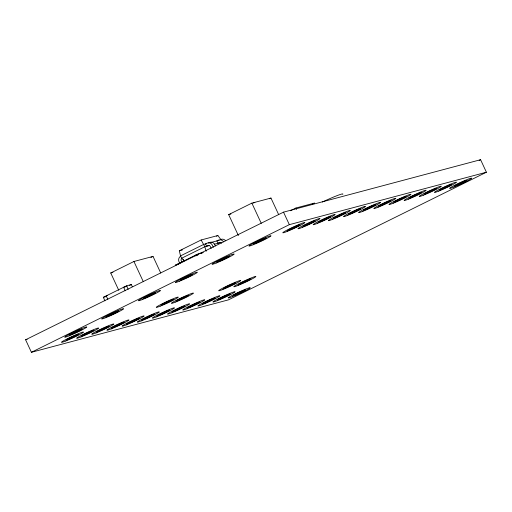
<?xml version="1.0" encoding="UTF-8"?>
<svg xmlns="http://www.w3.org/2000/svg" width="512" height="512" viewBox="0 0 512 512"><rect width="100%" height="100%" fill="white"/><g stroke="black" fill="none" stroke-linecap="round" stroke-linejoin="round"><path stroke-width="0.77" d="M180.794 256.166L180.403 256.39A4.326 4.038 75.1 0 0 178.842 261.312L179.648 263.11M118.771 290.304L110.726 272.973L133.933 261.491L153.03 256.41L160.742 273.018M238.381 235.558L228.666 214.618L251.872 203.13L270.97 198.048L278.682 214.656M253.453 203.034L254.861 202.336M150.925 257.453L153.03 256.41M269.568 198.746L270.97 198.048M184.269 261.005L181.613 258.234L180.525 255.885L179.328 250.778L201.152 239.974L217.888 235.526L221.043 239.795M216.48 236.218L217.888 235.526M180.525 255.885L203.738 244.403L206.72 243.61M208.422 243.04L209.85 242.368A4.326 4.038 75.1 0 1 214.541 244.192L215.398 245.965M181.613 258.234L204.826 246.752L209.005 245.638M104.954 300.832L103.322 297.312L126.534 285.83L131.309 284.557L132.288 286.669M129.568 285.421L131.309 284.557M25.6 339.776L283.526 212.147L480.589 159.712L486.4 172.224L228.474 299.853L31.411 352.288L25.6 339.776L27.142 339.36M196.416 255.68L198.048 254.867M201.446 253.318L203.187 252.461L198.413 253.728L175.2 265.216L176.563 264.851M290.4 210.752L295.974 207.994L314.47 203.072L312.384 204.109M31.411 352.288L289.338 224.659L486.4 172.224M479.155 160.422L480.589 159.712M220.774 239.52L221.19 239.347A4.326 4.038 75.1 0 1 225.555 240.717M228.666 214.618L230.899 214.022M179.328 250.778L182.368 249.965M210.899 242.496L219.251 240.275M214.227 244.25L220.346 242.618M110.726 272.973L112.96 272.378M197.555 254.618L195.507 255.162L195.872 255.949M180.147 263.232L178.099 263.776L178.464 264.563M127.04 286.355L123.629 287.264L125.261 290.784M107.584 295.514L106.221 295.878L107.853 299.398M103.322 297.312L106.048 296.589M201.152 239.974L204.826 246.752L206.144 251.283M295.974 207.994L296.614 209.376M283.526 212.147L289.338 224.659M251.872 203.13L261.261 223.347M213.325 247.277L212.154 244.826A4.326 4.038 75.1 0 0 207.462 243.002L205.53 243.923L206.618 246.272L208.07 245.555A1.728 1.613 75.1 0 1 210.246 246.4L211.187 248.429M181.856 262.112L181.229 260.755A1.728 1.613 75.1 0 1 181.958 258.477M133.933 261.491L143.322 281.709M126.534 285.83L128.166 289.35M322.355 202.016A20.742 1.376 -24.9 0 1 342.726 194.323M221.478 243.187A1.728 1.613 75.1 0 0 219.405 242.541L217.958 243.258L216.864 240.909L218.803 239.987A4.326 4.038 75.1 0 1 223.494 241.811M183.616 260.122A1.728 1.613 75.1 0 1 183.45 259.245M232.525 296.608A12.102 0.8 -24.9 0 0 250.112 287.904A12.102 0.8 -24.9 0 0 235.053 293.92A12.102 0.8 -24.9 0 0 232.525 296.608M217.37 300.64A12.102 0.8 -24.9 0 0 234.957 291.936A12.102 0.8 -24.9 0 0 219.891 297.952A12.102 0.8 -24.9 0 0 217.37 300.64M202.208 304.672A12.102 0.8 -24.9 0 0 219.795 295.968A12.102 0.8 -24.9 0 0 204.736 301.99A12.102 0.8 -24.9 0 0 202.208 304.672M171.891 312.742A12.102 0.8 -24.9 0 0 189.478 304.038A12.102 0.8 -24.9 0 0 174.419 310.054A12.102 0.8 -24.9 0 0 171.891 312.742M187.046 308.704A12.102 0.8 -24.9 0 0 204.64 300A12.102 0.8 -24.9 0 0 189.574 306.022A12.102 0.8 -24.9 0 0 187.046 308.704M156.73 316.774A12.102 0.8 -24.9 0 0 174.323 308.07A12.102 0.8 -24.9 0 0 159.258 314.086A12.102 0.8 -24.9 0 0 156.73 316.774M141.574 320.806A12.102 0.8 -24.9 0 0 159.162 312.102A12.102 0.8 -24.9 0 0 144.102 318.125A12.102 0.8 -24.9 0 0 141.574 320.806M126.413 324.838A12.102 0.8 -24.9 0 0 144 316.134A12.102 0.8 -24.9 0 0 128.941 322.157A12.102 0.8 -24.9 0 0 126.413 324.838M111.258 328.877A12.102 0.8 -24.9 0 0 128.845 320.173A12.102 0.8 -24.9 0 0 113.786 326.189A12.102 0.8 -24.9 0 0 111.258 328.877M96.096 332.909A12.102 0.8 -24.9 0 0 113.683 324.205A12.102 0.8 -24.9 0 0 98.624 330.221A12.102 0.8 -24.9 0 0 96.096 332.909M80.941 336.941A12.102 0.8 -24.9 0 0 98.528 328.237A12.102 0.8 -24.9 0 0 83.469 334.259A12.102 0.8 -24.9 0 0 80.941 336.941M65.779 340.973A12.102 0.8 -24.9 0 0 83.366 332.269A12.102 0.8 -24.9 0 0 68.307 338.291A12.102 0.8 -24.9 0 0 65.779 340.973M453.894 187.066A12.102 0.8 -24.9 0 0 471.488 178.362A12.102 0.8 -24.9 0 0 456.422 184.384A12.102 0.8 -24.9 0 0 453.894 187.066M438.739 191.098A12.102 0.8 -24.9 0 0 456.326 182.4A12.102 0.8 -24.9 0 0 441.267 188.416A12.102 0.8 -24.9 0 0 438.739 191.098M423.578 195.136A12.102 0.8 -24.9 0 0 441.165 186.432A12.102 0.8 -24.9 0 0 426.106 192.448A12.102 0.8 -24.9 0 0 423.578 195.136M408.422 199.168A12.102 0.8 -24.9 0 0 426.01 190.464A12.102 0.8 -24.9 0 0 410.95 196.486A12.102 0.8 -24.9 0 0 408.422 199.168M393.261 203.2A12.102 0.8 -24.9 0 0 410.848 194.496A12.102 0.8 -24.9 0 0 395.789 200.518A12.102 0.8 -24.9 0 0 393.261 203.2M378.106 207.232A12.102 0.8 -24.9 0 0 395.693 198.534A12.102 0.8 -24.9 0 0 380.634 204.55A12.102 0.8 -24.9 0 0 378.106 207.232M362.944 211.27A12.102 0.8 -24.9 0 0 380.531 202.566A12.102 0.8 -24.9 0 0 365.472 208.582A12.102 0.8 -24.9 0 0 362.944 211.27M347.789 215.302A12.102 0.8 -24.9 0 0 365.376 206.598A12.102 0.8 -24.9 0 0 350.317 212.621A12.102 0.8 -24.9 0 0 347.789 215.302M332.627 219.334A12.102 0.8 -24.9 0 0 350.214 210.63A12.102 0.8 -24.9 0 0 335.155 216.653A12.102 0.8 -24.9 0 0 332.627 219.334M317.466 223.366A12.102 0.8 -24.9 0 0 335.059 214.669A12.102 0.8 -24.9 0 0 319.994 220.685A12.102 0.8 -24.9 0 0 317.466 223.366M302.31 227.405A12.102 0.8 -24.9 0 0 319.898 218.701A12.102 0.8 -24.9 0 0 304.838 224.717A12.102 0.8 -24.9 0 0 302.31 227.405M287.149 231.437A12.102 0.8 -24.9 0 0 304.742 222.733A12.102 0.8 -24.9 0 0 289.677 228.749A12.102 0.8 -24.9 0 0 287.149 231.437M253.306 244.691A12.102 0.8 -24.9 0 0 270.893 235.987A12.102 0.8 -24.9 0 0 255.834 242.003A12.102 0.8 -24.9 0 0 253.306 244.691M216.461 262.925A12.102 0.8 -24.9 0 0 234.048 254.221A12.102 0.8 -24.9 0 0 218.989 260.237A12.102 0.8 -24.9 0 0 216.461 262.925M179.61 281.152A12.102 0.8 -24.9 0 0 197.197 272.454A12.102 0.8 -24.9 0 0 182.138 278.47A12.102 0.8 -24.9 0 0 179.61 281.152M142.765 299.386A12.102 0.8 -24.9 0 0 160.352 290.682A12.102 0.8 -24.9 0 0 145.293 296.704A12.102 0.8 -24.9 0 0 142.765 299.386M105.92 317.619A12.102 0.8 -24.9 0 0 123.507 308.915A12.102 0.8 -24.9 0 0 108.448 314.938A12.102 0.8 -24.9 0 0 105.92 317.619M69.069 335.853A12.102 0.8 -24.9 0 0 86.656 327.149A12.102 0.8 -24.9 0 0 71.597 333.165A12.102 0.8 -24.9 0 0 69.069 335.853M238.15 285.389A12.102 0.8 -24.9 0 0 255.738 276.685A12.102 0.8 -24.9 0 0 240.678 282.701A12.102 0.8 -24.9 0 0 238.15 285.389M222.989 289.421A12.102 0.8 -24.9 0 0 240.576 280.717A12.102 0.8 -24.9 0 0 225.517 286.739A12.102 0.8 -24.9 0 0 222.989 289.421M175.725 301.997A12.102 0.8 -24.9 0 0 193.312 293.293A12.102 0.8 -24.9 0 0 178.253 299.315A12.102 0.8 -24.9 0 0 175.725 301.997M160.563 306.029A12.102 0.8 -24.9 0 0 178.15 297.331A12.102 0.8 -24.9 0 0 163.091 303.347A12.102 0.8 -24.9 0 0 160.563 306.029M98.97 331.283A6.912 0.461 -24.9 0 0 109.024 326.31A6.912 0.461 -24.9 0 0 100.416 329.747A6.912 0.461 -24.9 0 0 98.97 331.283M114.131 327.245A6.912 0.461 -24.9 0 0 124.179 322.272A6.912 0.461 -24.9 0 0 115.571 325.715A6.912 0.461 -24.9 0 0 114.131 327.245M129.286 323.213A6.912 0.461 -24.9 0 0 139.341 318.24A6.912 0.461 -24.9 0 0 130.733 321.677A6.912 0.461 -24.9 0 0 129.286 323.213M144.448 319.181A6.912 0.461 -24.9 0 0 154.496 314.208A6.912 0.461 -24.9 0 0 145.894 317.645A6.912 0.461 -24.9 0 0 144.448 319.181M159.603 315.149A6.912 0.461 -24.9 0 0 169.658 310.176A6.912 0.461 -24.9 0 0 161.05 313.613A6.912 0.461 -24.9 0 0 159.603 315.149M174.765 311.11A6.912 0.461 -24.9 0 0 184.813 306.138A6.912 0.461 -24.9 0 0 176.211 309.581A6.912 0.461 -24.9 0 0 174.765 311.11M189.92 307.078A6.912 0.461 -24.9 0 0 199.974 302.106A6.912 0.461 -24.9 0 0 191.366 305.549A6.912 0.461 -24.9 0 0 189.92 307.078M83.814 335.315A6.912 0.461 -24.9 0 0 93.862 330.342A6.912 0.461 -24.9 0 0 85.254 333.779A6.912 0.461 -24.9 0 0 83.814 335.315M68.653 339.347A6.912 0.461 -24.9 0 0 78.707 334.374A6.912 0.461 -24.9 0 0 70.099 337.811A6.912 0.461 -24.9 0 0 68.653 339.347M205.082 303.046A6.912 0.461 -24.9 0 0 215.13 298.074A6.912 0.461 -24.9 0 0 206.528 301.51A6.912 0.461 -24.9 0 0 205.082 303.046M220.243 299.014A6.912 0.461 -24.9 0 0 230.291 294.042A6.912 0.461 -24.9 0 0 221.683 297.478A6.912 0.461 -24.9 0 0 220.243 299.014M235.398 294.976A6.912 0.461 -24.9 0 0 245.446 290.003A6.912 0.461 -24.9 0 0 236.845 293.446A6.912 0.461 -24.9 0 0 235.398 294.976M456.768 185.44A6.912 0.461 -24.9 0 0 466.822 180.467A6.912 0.461 -24.9 0 0 458.214 183.904A6.912 0.461 -24.9 0 0 456.768 185.44M441.613 189.472A6.912 0.461 -24.9 0 0 451.661 184.499A6.912 0.461 -24.9 0 0 443.059 187.942A6.912 0.461 -24.9 0 0 441.613 189.472M426.451 193.51A6.912 0.461 -24.9 0 0 436.506 188.538A6.912 0.461 -24.9 0 0 427.898 191.974A6.912 0.461 -24.9 0 0 426.451 193.51M411.296 197.542A6.912 0.461 -24.9 0 0 421.344 192.57A6.912 0.461 -24.9 0 0 412.736 196.006A6.912 0.461 -24.9 0 0 411.296 197.542M396.134 201.574A6.912 0.461 -24.9 0 0 406.189 196.602A6.912 0.461 -24.9 0 0 397.581 200.038A6.912 0.461 -24.9 0 0 396.134 201.574M380.979 205.606A6.912 0.461 -24.9 0 0 391.027 200.634A6.912 0.461 -24.9 0 0 382.419 204.077A6.912 0.461 -24.9 0 0 380.979 205.606M365.818 209.645A6.912 0.461 -24.9 0 0 375.872 204.666A6.912 0.461 -24.9 0 0 367.264 208.109A6.912 0.461 -24.9 0 0 365.818 209.645M350.662 213.677A6.912 0.461 -24.9 0 0 360.71 208.704A6.912 0.461 -24.9 0 0 352.102 212.141A6.912 0.461 -24.9 0 0 350.662 213.677M335.501 217.709A6.912 0.461 -24.9 0 0 345.549 212.736A6.912 0.461 -24.9 0 0 336.947 216.173A6.912 0.461 -24.9 0 0 335.501 217.709M320.346 221.741A6.912 0.461 -24.9 0 0 330.394 216.768A6.912 0.461 -24.9 0 0 321.786 220.211A6.912 0.461 -24.9 0 0 320.346 221.741M305.184 225.773A6.912 0.461 -24.9 0 0 315.232 220.8A6.912 0.461 -24.9 0 0 306.63 224.243A6.912 0.461 -24.9 0 0 305.184 225.773M290.022 229.811A6.912 0.461 -24.9 0 0 300.077 224.838A6.912 0.461 -24.9 0 0 291.469 228.275A6.912 0.461 -24.9 0 0 290.022 229.811M256.179 243.066A6.912 0.461 -24.9 0 0 266.227 238.086A6.912 0.461 -24.9 0 0 257.626 241.53A6.912 0.461 -24.9 0 0 256.179 243.066M219.334 261.293A6.912 0.461 -24.9 0 0 229.382 256.32A6.912 0.461 -24.9 0 0 220.774 259.763A6.912 0.461 -24.9 0 0 219.334 261.293M182.483 279.526A6.912 0.461 -24.9 0 0 192.538 274.554A6.912 0.461 -24.9 0 0 183.93 277.997A6.912 0.461 -24.9 0 0 182.483 279.526M145.638 297.76A6.912 0.461 -24.9 0 0 155.686 292.787A6.912 0.461 -24.9 0 0 147.085 296.224A6.912 0.461 -24.9 0 0 145.638 297.76M108.794 315.994A6.912 0.461 -24.9 0 0 118.842 311.021A6.912 0.461 -24.9 0 0 110.234 314.458A6.912 0.461 -24.9 0 0 108.794 315.994M71.942 334.227A6.912 0.461 -24.9 0 0 81.997 329.254A6.912 0.461 -24.9 0 0 73.389 332.691A6.912 0.461 -24.9 0 0 71.942 334.227M241.024 283.763A6.912 0.461 -24.9 0 0 251.072 278.79A6.912 0.461 -24.9 0 0 242.464 282.227A6.912 0.461 -24.9 0 0 241.024 283.763M225.862 287.795A6.912 0.461 -24.9 0 0 235.91 282.822A6.912 0.461 -24.9 0 0 227.309 286.259A6.912 0.461 -24.9 0 0 225.862 287.795M178.598 300.371A6.912 0.461 -24.9 0 0 188.646 295.398A6.912 0.461 -24.9 0 0 180.038 298.835A6.912 0.461 -24.9 0 0 178.598 300.371M163.437 304.403A6.912 0.461 -24.9 0 0 173.491 299.43A6.912 0.461 -24.9 0 0 164.883 302.874A6.912 0.461 -24.9 0 0 163.437 304.403"/></g></svg>
